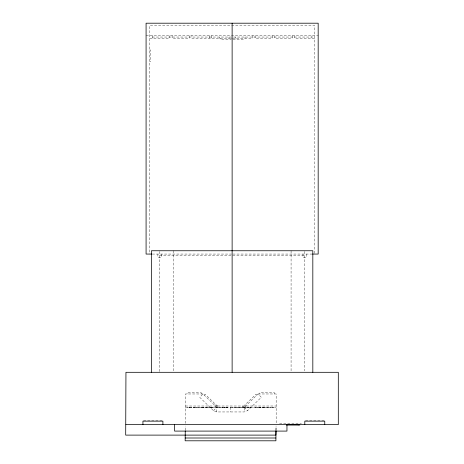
<?xml version="1.0" encoding="UTF-8"?>
<svg xmlns="http://www.w3.org/2000/svg" width="464" height="464" viewBox="0 0 464 464"><rect width="100%" height="100%" fill="white"/><g stroke="black" fill="none" stroke-linecap="round" stroke-linejoin="round"><path stroke-width="0.35" stroke-dasharray="2.32 1.74" d="M275.952 430.221L275.987 426.033M185.269 430.221L185.374 426.033M276.034 430.221L276.132 426.033M216.758 411.951L216.758 407.282L202.988 393.971L199.74 397.329L213.515 410.64L216.758 411.951L244.308 411.951L247.556 410.64L261.325 397.329L258.083 393.971L244.308 407.282L244.308 411.951M204.206 395.148L205.094 394.232L216.421 405.182L218.457 406.006L218.457 407.282M215.54 406.099L216.421 405.182M213.515 410.64L216.758 407.282M146.079 35.774L318.176 35.774M152.279 37.045L311.976 37.045M149.733 38.321L169.551 38.321L169.551 35.774M314.522 38.321L294.704 38.321L294.704 35.774M232.974 39.167L244.174 39.167L244.174 38.321M149.733 49.996L150.58 49.996L150.58 61.718L149.733 61.718M152.331 254.063L231.403 254.063M232.853 254.063L311.924 254.063M159.587 255.763L304.668 255.763M202.988 393.971L185.409 393.971L185.409 424.635M258.083 393.971L276.167 393.971L276.167 423.922M185.409 406.006L276.167 406.006M185.409 407.282L276.167 407.282M224.582 407.705L224.582 407.282L224.64 407.705L222.024 407.705L222.024 407.282M143.562 420.303L161.994 420.303M305.55 420.303L323.982 420.303M279.566 423.359L301.397 423.359M256.859 395.148L255.971 394.232L244.644 405.182L245.531 406.099M244.308 407.282L247.556 410.64M314.522 253.344L314.522 25.398L149.733 25.398L149.733 254.063M311.976 35.774L311.976 38.321M306.368 254.063L306.368 257.462L302.969 257.462L302.969 254.063M304.668 251.418L304.668 370.864M292.158 35.774L292.158 38.321L274.885 38.321L274.885 35.774M291.079 250.751L291.079 372.308M274.468 393.971L274.468 392.695L259.782 392.695L259.782 393.971M274.009 407.282L274.009 407.705L271.469 407.705L271.469 407.282M273.493 407.282L273.493 407.705M272.333 35.774L272.333 38.321L255.061 38.321L255.061 35.774M271.985 407.282L271.985 407.705M270.64 407.282L270.64 407.705L268.163 407.705L268.163 407.282M270.123 407.282L270.123 407.705M268.679 407.282L268.615 407.705M267.496 407.282L267.496 407.705L265.048 407.705L265.048 407.282M267.142 407.282L267.119 407.705M265.565 407.282L265.565 407.705M264.306 407.282L264.306 407.705L261.789 407.705L261.789 407.282M264.225 407.282L264.225 407.705M263.883 407.282L263.883 407.705M263.819 407.282L263.819 407.705M262.276 407.282L262.276 407.705M262.154 407.282L262.154 407.705M261.046 407.282L261.046 407.705L259.66 407.705L259.66 407.282M260.698 407.282L260.698 407.705M260.495 407.282L260.495 407.705M259.979 407.282L259.979 407.705M259.393 407.282L259.393 407.705L257.305 407.705L257.305 407.282M259.057 407.282L259.057 407.705M257.822 407.282L257.822 407.705M257.758 407.282L257.758 407.705M256.354 407.282L256.354 407.705L253.321 407.705L253.321 407.282M255.838 407.282L255.838 407.705M253.837 407.282L253.837 407.705M252.515 35.774L252.515 38.321L191.922 38.321L191.922 35.774M251.007 407.282L251.007 407.705L249.928 407.705L249.928 407.282M250.444 407.282L250.444 407.705M249.098 407.282L249.098 407.705L246.581 407.705L246.581 407.282M249.017 407.282L249.017 407.705M248.675 407.282L248.611 407.705M247.068 407.282L247.068 407.705M246.947 407.282L246.947 407.705M245.752 407.282L245.752 407.705L243.275 407.705L243.275 407.282M245.236 407.282L245.236 407.705M245.021 37.045L245.021 38.321M244.992 406.006L244.992 407.282M243.791 407.282L243.791 407.705M243.722 406.006L243.733 407.705M242.608 406.006L242.608 407.282M242.417 407.282L242.417 407.705L239.876 407.705L239.876 407.282M241.901 407.282L241.901 407.705M240.393 407.282L240.393 407.705M239.459 407.282L239.459 407.705L237.371 407.705L237.371 407.282M239.128 407.282L239.128 407.705M237.887 407.282L237.887 407.705M237.823 407.282L237.823 407.705M236.512 407.282L236.512 407.705L233.972 407.705L233.972 407.282M235.996 407.282L235.996 407.705M235.242 37.045L235.242 38.321M234.488 407.282L234.488 407.705M233.259 407.282L233.259 407.705L230.272 407.705L230.272 407.282M232.737 407.282L232.737 407.705M231.281 38.321L231.281 39.167L220.081 39.167L220.081 38.321M230.794 407.282L230.794 407.705M230.533 407.282L230.533 411.951M229.013 37.045L229.013 38.321M227.836 407.282L227.836 407.705L225.324 407.705L225.324 407.282M227.76 407.282L227.76 407.705M227.517 407.282L227.517 407.705M227.354 407.282L227.354 407.705M227.14 407.282L227.14 407.705M226.612 407.282L226.612 407.705M226.293 407.282L226.293 407.705M225.806 407.282L225.806 407.705M225.684 407.282L225.684 407.705M224.274 407.282L224.274 407.705M224.158 407.282L224.158 407.705M224.1 407.282L224.1 407.705M222.662 407.282L222.662 407.705M222.326 407.282L222.326 407.705M222.175 407.282L222.175 407.705M221.398 407.282L221.398 407.705L218.857 407.705L218.857 407.282M220.881 407.282L220.881 407.705M219.373 407.282L219.373 407.705M219.234 37.045L219.234 38.321M217.941 407.282L217.941 407.705L215.493 407.705L215.493 407.282M217.425 407.282L217.425 407.705M217.349 406.006L217.349 407.282M216.073 406.006L216.073 407.282M215.882 407.282L215.882 407.705M213.324 407.282L213.324 407.705L210.865 407.705L210.865 407.282M212.883 407.282L212.848 407.705M212.773 407.282L212.825 407.705M211.741 35.774L211.741 38.321M211.393 407.282L211.393 407.705M211.358 407.282L211.358 407.705M211.016 407.282L211.016 407.705M210.343 407.282L210.343 407.705L207.895 407.705L207.895 407.282M209.989 407.282L209.966 407.705M209.194 35.774L209.194 38.321M208.411 407.282L208.411 407.705M207.153 407.282L207.153 407.705L204.636 407.705L204.636 407.282M207.072 407.282L207.072 407.705M206.666 407.282L206.729 407.705M205.123 407.282L205.123 407.705M205.001 407.282L205.001 407.705M203.893 407.282L203.893 407.705L202.507 407.705L202.507 407.282M203.545 407.282L203.545 407.705M203.342 407.282L203.342 407.705M202.826 407.282L202.826 407.705M201.881 407.282L201.881 407.705L199.34 407.705L199.34 407.282M201.364 407.282L201.364 407.705M201.289 393.971L201.289 392.695L187.108 392.695L187.108 393.971M199.856 407.282L199.856 407.705M198.47 407.282L198.47 407.705L197.954 407.705L197.954 407.282M197.223 407.282L197.223 407.705L196.144 407.705L196.144 407.282M196.666 407.282L196.666 407.705M195.286 407.282L195.286 407.705L192.844 407.705L192.844 407.282M194.77 407.282L194.77 407.705M193.36 407.282L193.36 407.705M193.297 407.282L193.297 407.705M191.876 407.282L191.876 407.705L191.359 407.705L191.359 407.282M190.414 407.282L190.472 407.705L187.45 407.705L187.45 407.282M189.95 407.282L189.95 407.705M189.898 407.282L189.898 407.705M189.625 407.282L189.625 407.705M189.37 35.774L189.37 38.321L172.098 38.321L172.098 35.774M187.972 407.282L187.972 407.705M187.81 407.282L187.81 407.705M173.176 250.751L173.176 372.308M161.286 254.063L161.286 257.462L157.888 257.462L157.888 254.063M159.587 251.471L159.587 372.308M152.279 35.774L152.279 38.321"/><path stroke-width="0.7" d="M275.947 430.917L275.912 440.8L185.153 440.8L185.258 430.917M125.947 424.635L338.308 424.635L338.308 372.308L125.947 372.308L125.692 435.11L275.912 435.11L276.016 430.917M151.769 254.063L146.079 254.063L146.079 23.2L318.176 23.2L318.176 254.063L312.487 254.063M286.404 425.059L298.062 425.059M298.23 425.059L299.848 425.059M185.153 437.999L275.912 437.999M324.759 424.635L324.759 421.15L304.796 421.15L304.796 424.635M312.823 372.308L312.823 250.751L151.432 250.751L151.432 372.308M286.955 424.635L286.955 431.091L174.621 431.091L174.621 424.635M232.128 23.2L232.128 250.45M232.128 250.751L232.128 372.308M162.899 424.635L162.899 421.15L142.935 421.15L142.935 424.635"/></g></svg>
